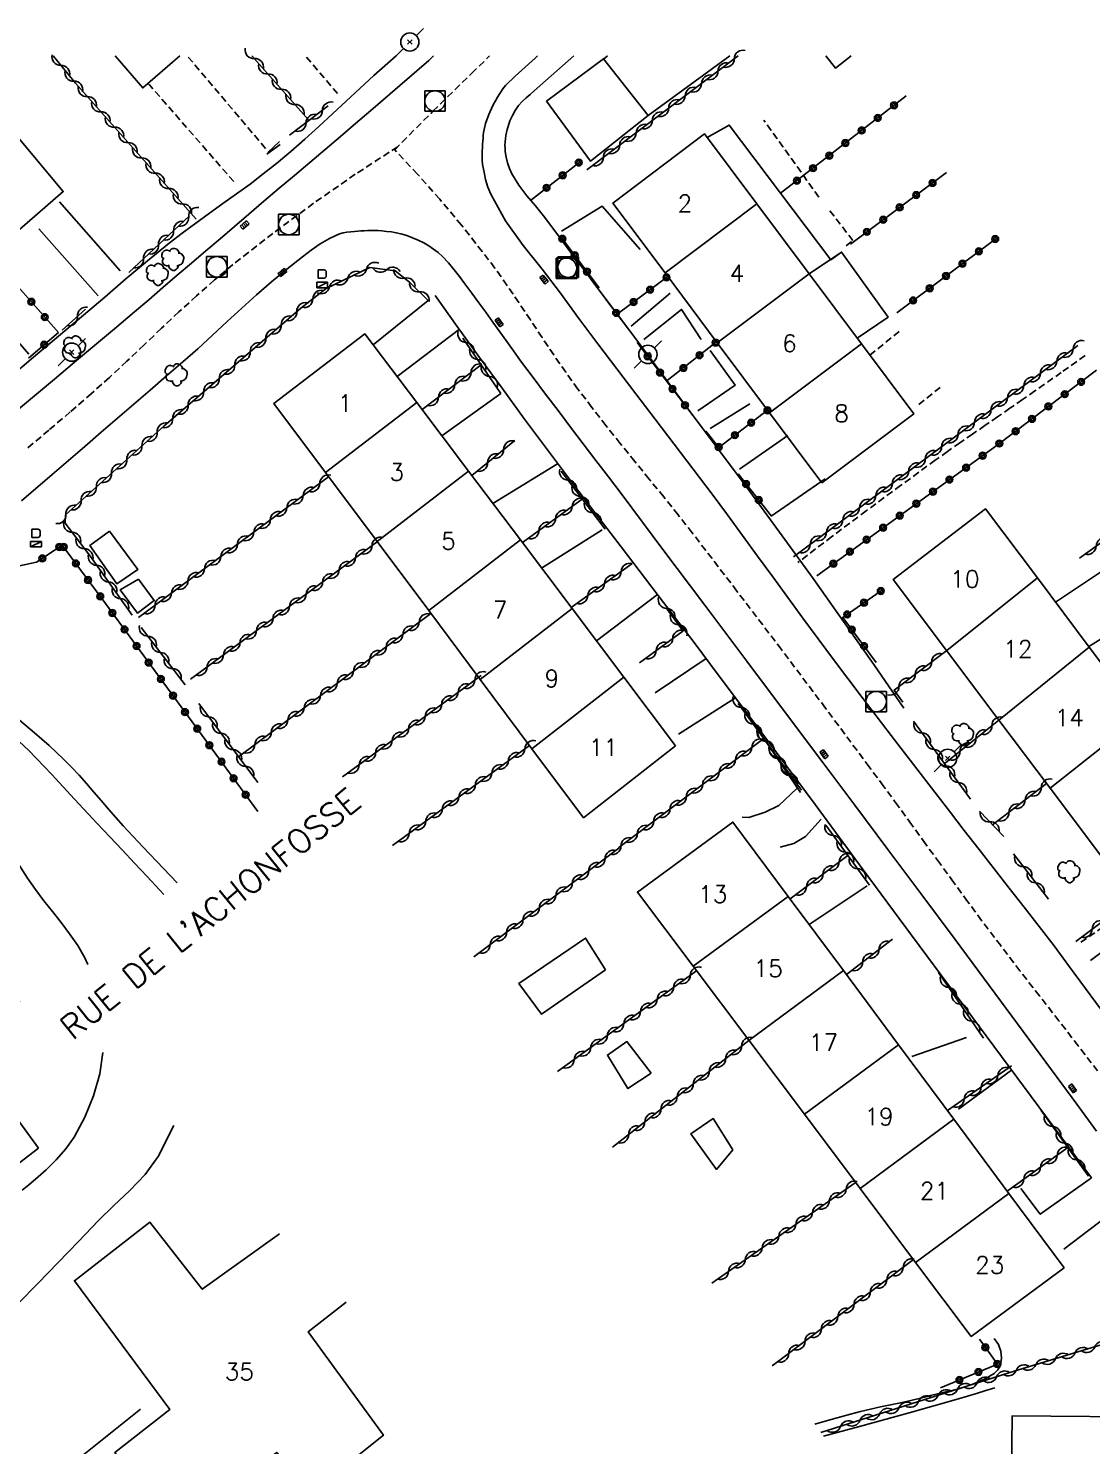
# Model space of a CAD drawing. Header units: millimetres. Extents: x 137000 to 138002, y 152999 to 154002.
# Drawn here: x 137589.9 to 137667.8, y 153898.3 to 154002 of the extents above; entities that cross this region are included whole.
import ezdxf
from ezdxf.enums import TextEntityAlignment as Align

# ---------------------------------------------------------------- set-up
doc = ezdxf.new("R2010")
doc.units = ezdxf.units.MM
doc.linetypes.add('DASHED', pattern=[0.75, 0.5, -0.25])
doc.layers.get('0').update_dxf_attribs({"linetype": 'CONTINUOUS'})
for name, color, linetype in [('W0001', 6, 'DASHED'), ('W0014', 7, 'CONTINUOUS'), ('W0017', 7, 'CONTINUOUS'), ('W0070', 7, 'DASHED'), ('W0101', 7, 'CONTINUOUS'), ('W0104', 1, 'CONTINUOUS'), ('W0112', 1, 'DASHED'), ('W0211', 2, 'CONTINUOUS'), ('W0214', 2, 'CONTINUOUS'), ('W0300', 7, 'CONTINUOUS'), ('W0303', 7, 'CONTINUOUS'), ('W0310', 3, 'CONTINUOUS'), ('W0323', 7, 'CONTINUOUS'), ('W0401', 7, 'CONTINUOUS'), ('W0420', 7, 'CONTINUOUS'), ('W0438', 7, 'CONTINUOUS'), ('W0473', 7, 'CONTINUOUS'), ('W0989', 7, 'CONTINUOUS'), ('W0991', 7, 'CONTINUOUS'), ('W1102', 7, 'CONTINUOUS')]:
    doc.layers.add(name, color=color, linetype=linetype)
doc.styles.get("Standard").update_dxf_attribs({"font": 'romans.shx', "width": 0.85})

# ---------------------------------------------------------------- blocks, each defined once
blk = doc.blocks.new('T401')
for p, q in [((-0.3, 0.3), (0, 0.3)), ((-0.3, -0.25), (-0.3, 0.3)), ((-0.3, 0.15), (0, 0.15)), ((-0.3, 0), (0, 0)), ((0, 0.3), (0, -0.25)), ((-0.3, -0.15), (0, -0.15)), ((-0.3, -0.25), (-0.3, -0.3)), ((-0.3, -0.3), (0, -0.3)), ((0, -0.3), (0, -0.25))]:
    blk.add_line(p, q)
blk = doc.blocks.new('T420')
for p, q in [((0.75, 0.75), (-0.75, 0.75)), ((-0.75, 0.75), (-0.75, -0.75)), ((0.75, 0.75), (0.75, -0.75)), ((0.75, -0.75), (-0.75, -0.75))]:
    blk.add_line(p, q)
blk.add_ellipse((0, 0), major_axis=(-0.53, 0.53), ratio=1, start_param=3.926991, end_param=10.210176)
blk = doc.blocks.new('T473')
for p, q in [((-0.166667, 0.166667), (0.166667, -0.166667)), ((-0.166667, -0.166667), (0.166667, 0.166667)), ((0.500001, 0.500001), (1.000002, 1.000002)), ((-1.000002, -1.000002), (-0.500001, -0.500001))]:
    blk.add_line(p, q)
blk.add_ellipse((0, 0), major_axis=(0.471405, 0.471405), ratio=1, start_param=5.4977871438, end_param=11.780972451)
blk = doc.blocks.new('T300')
for p, q in [((-0.8, 0.51), (-0.86, 0.34)), ((-0.86, 0.34), (-0.86, 0.17)), ((-0.86, 0.17), (-0.74, 0.06)), ((-0.69, 0.63), (-0.8, 0.51)), ((-0.8, -0.06), (-0.74, 0.06)), ((-0.74, 0.06), (-0.69, 0.11)), ((-0.57, 0.69), (-0.69, 0.63)), ((-0.46, 0.69), (-0.57, 0.69)), ((-0.29, 0.63), (-0.46, 0.69)), ((-0.29, 0.63), (-0.17, 0.74)), ((-0.23, 0.57), (-0.29, 0.63)), ((-0.17, 0.74), (-0.06, 0.8)), ((-0.06, 0.8), (0.06, 0.8)), ((0.06, 0.8), (0.23, 0.74)), ((0.23, 0.74), (0.34, 0.63)), ((0.34, 0.63), (0.4, 0.51)), ((0.46, 0.46), (0.34, 0.46)), ((0.4, 0.51), (0.4, 0.46)), ((0.57, 0.4), (0.46, 0.46)), ((0.57, 0.4), (0.69, 0.29)), ((0.69, 0.29), (0.74, 0.17)), ((0.74, 0.06), (0.69, -0.17)), ((0.74, 0.17), (0.74, 0.06)), ((-0.8, -0.17), (-0.8, -0.06)), ((-0.8, -0.23), (-0.8, -0.17)), ((-0.74, -0.34), (-0.8, -0.23)), ((-0.69, -0.4), (-0.74, -0.34)), ((-0.51, -0.46), (-0.69, -0.4)), ((-0.4, -0.46), (-0.51, -0.46)), ((-0.4, -0.46), (-0.34, -0.46)), ((-0.34, -0.46), (-0.34, -0.4)), ((-0.34, -0.51), (-0.34, -0.46)), ((-0.29, -0.63), (-0.34, -0.51)), ((-0.17, -0.74), (-0.29, -0.63)), ((-0.06, -0.8), (-0.17, -0.74)), ((0.06, -0.8), (-0.06, -0.8)), ((0.17, -0.74), (0.06, -0.8)), ((0.23, -0.69), (0.17, -0.74)), ((0.29, -0.46), (0.23, -0.46)), ((0.29, -0.63), (0.23, -0.69)), ((0.46, -0.4), (0.29, -0.46)), ((0.34, -0.51), (0.29, -0.63)), ((0.34, -0.51), (0.34, -0.46)), ((0.57, -0.34), (0.46, -0.4)), ((0.63, -0.29), (0.57, -0.34)), ((0.69, -0.17), (0.63, -0.29))]:
    blk.add_line(p, q)
blk = doc.blocks.new('T438')
for p, q in [((0.15, 1.1), (-0.3, 1.1)), ((-0.3, 1.1), (-0.3, 0.5)), ((-0.4, 0.2), (0.4, 0.2)), ((-0.4, -0.2), (-0.4, 0.2)), ((-0.3, 0.5), (0.15, 0.5)), ((0.3, 0.65), (0.3, 0.95)), ((0.4, 0.2), (0.4, -0.2))]:
    blk.add_line(p, q)
at = {"flags": 128}
for points in [[(-0.4, -0.2), (0.4, 0.2)], [(0.4, -0.2), (-0.4, -0.2)]]:
    blk.add_lwpolyline(points, dxfattribs=at)
for centre, major_axis, start_param, end_param in [((0.15, 0.95), (0.106, -0.106), 0.785398, 2.356194), ((0.15, 0.65), (0.106, 0.106), 3.926991, 5.497787)]:
    blk.add_ellipse(centre, major_axis=major_axis, ratio=1, start_param=start_param, end_param=end_param)
blk = doc.blocks.new('t310o')
at = {"color": 0, "linetype": 'Continuous'}
for centre, start, end in [((-0.5, 0.38), 216.8699, 323.1304), ((0.5, -0.37), 36.8699, 143.1303)]:
    blk.add_arc(centre, 0.625, start, end, dxfattribs=at)
blk = doc.blocks.new('t323o')
at = {"color": 0, "linetype": 'Continuous'}
for radius in [0.25, 0.15]:
    blk.add_circle((0, 0), radius, dxfattribs=at)

msp = doc.modelspace()

# ---------------------------------------------------------------- linework, layer by layer
at = {"layer": 'W0001'}
for points in [[(137616.73, 153993.14), (137619.53, 153995.96), (137622.37, 153998.74), (137623.68, 154000)], [(137616.95, 153993.36), (137613.84, 153991.34), (137610.79, 153989.22), (137607.81, 153987.02), (137604.89, 153984.73), (137603.54, 153983.61), (137602.23, 153982.45), (137600.93, 153981.27), (137599.66, 153980.07), (137598.39, 153978.87), (137597.12, 153977.66), (137595.84, 153976.47), (137594.53, 153975.3), (137592.98, 153973.95), (137591.41, 153972.62), (137589.83, 153971.29)], [(137668.19, 153925.72), (137666.78, 153927.56), (137665.36, 153929.39), (137663.94, 153931.22), (137662.51, 153933.05), (137661.1, 153934.89), (137659.7, 153936.74), (137658.67, 153938.13), (137657.64, 153939.54), (137656.61, 153940.95), (137655.59, 153942.35), (137654.57, 153943.76), (137653.55, 153945.17), (137652.52, 153946.57), (137651.48, 153947.97), (137648.27, 153952.28), (137645.04, 153956.57), (137641.79, 153960.84), (137638.52, 153965.1), (137637.48, 153966.42), (137636.43, 153967.73), (137635.37, 153969.03), (137634.31, 153970.33), (137633.25, 153971.64), (137632.2, 153972.95), (137631.17, 153974.28), (137630.15, 153975.62), (137629.25, 153976.86), (137628.38, 153978.12), (137627.52, 153979.4), (137626.67, 153980.68), (137625.82, 153981.95), (137624.95, 153983.22), (137624.06, 153984.48), (137623.14, 153985.7), (137621.61, 153987.63), (137620.03, 153989.51), (137618.4, 153991.35), (137616.73, 153993.14)]]:
    msp.add_lwpolyline(points, dxfattribs=at)
at = {"layer": 'W0014'}
for points in [[(137616.83, 154000), (137616.22, 153999.47), (137615.2, 153998.56), (137614.18, 153997.63), (137613.18, 153996.7), (137612.18, 153995.77), (137611.17, 153994.84), (137610.15, 153993.92), (137609.12, 153993.01), (137608.07, 153992.13), (137607.11, 153991.37), (137606.14, 153990.63), (137605.15, 153989.91), (137604.15, 153989.2), (137603.16, 153988.49), (137602.17, 153987.77), (137601.18, 153987.04), (137600.22, 153986.3), (137598.62, 153985.01), (137597.05, 153983.69), (137595.5, 153982.36), (137593.94, 153981.03), (137592.11, 153979.49), (137590.28, 153977.95), (137588.45, 153976.4)], [(137619.58, 154000), (137619.22, 153999.68), (137617.81, 153998.45), (137616.4, 153997.23), (137614.98, 153996.01), (137613.87, 153995.05), (137612.75, 153994.1), (137611.63, 153993.16), (137610.51, 153992.21), (137609.39, 153991.26), (137608.27, 153990.32), (137607.15, 153989.37), (137606.04, 153988.42), (137604.99, 153987.53), (137603.94, 153986.63), (137602.9, 153985.74), (137601.85, 153984.84), (137600.81, 153983.95), (137599.76, 153983.05), (137598.72, 153982.16), (137597.67, 153981.27), (137596.21, 153980.04), (137594.75, 153978.81), (137593.29, 153977.59), (137591.82, 153976.36), (137590.36, 153975.14), (137588.9, 153973.9)], [(137668.89, 153929.62), (137666.07, 153933.43), (137665.01, 153934.87), (137663.92, 153936.29), (137662.83, 153937.7), (137661.73, 153939.11), (137660.63, 153940.52), (137659.53, 153941.92), (137658.43, 153943.33), (137657.34, 153944.74), (137655.21, 153947.51), (137653.08, 153950.28), (137650.96, 153953.06), (137648.86, 153955.84), (137647.74, 153957.34), (137646.62, 153958.85), (137645.52, 153960.36), (137644.41, 153961.88), (137643.3, 153963.39), (137642.2, 153964.9), (137641.09, 153966.41), (137639.97, 153967.92), (137638.59, 153969.76), (137637.19, 153971.6), (137635.79, 153973.43), (137634.39, 153975.27), (137633, 153977.1), (137631.6, 153978.94), (137630.22, 153980.79), (137628.86, 153982.64), (137627.52, 153984.39), (137626.14, 153986.13), (137624.84, 153987.94), (137623.76, 153989.89), (137623.55, 153990.41), (137623.38, 153990.95), (137623.27, 153991.5), (137623.17, 153992.05), (137623.14, 153992.37), (137623.13, 153992.69), (137623.14, 153993.01), (137623.15, 153993.33), (137623.17, 153993.54), (137623.18, 153993.76), (137623.2, 153993.98), (137623.22, 153994.19), (137623.24, 153994.41), (137623.28, 153994.62), (137623.33, 153994.84), (137623.38, 153995.05), (137623.62, 153995.72), (137623.91, 153996.37), (137624.25, 153996.99), (137624.64, 153997.59), (137624.85, 153997.84), (137625.08, 153998.08), (137625.32, 153998.3), (137625.55, 153998.52), (137627.01, 153999.85), (137627.18, 154000)], [(137654.02, 153952.28), (137651.82, 153955.46), (137649.6, 153958.62), (137647.36, 153961.76), (137645.1, 153964.89), (137642.26, 153968.76), (137639.4, 153972.6), (137636.52, 153976.44), (137633.65, 153980.27), (137632.9, 153981.28), (137632.14, 153982.28), (137631.39, 153983.28), (137630.64, 153984.28), (137629.88, 153985.28), (137629.13, 153986.28), (137628.38, 153987.29), (137627.62, 153988.29), (137627.03, 153989.03), (137626.4, 153989.77), (137625.81, 153990.54), (137625.31, 153991.37), (137625.14, 153991.76), (137624.99, 153992.17), (137624.88, 153992.59), (137624.82, 153993.01), (137624.81, 153993.25), (137624.8, 153993.48), (137624.81, 153993.71), (137624.84, 153993.94), (137624.87, 153994.17), (137624.91, 153994.4), (137624.97, 153994.63), (137625.03, 153994.85), (137625.17, 153995.26), (137625.35, 153995.65), (137625.56, 153996.02), (137625.8, 153996.37), (137626.06, 153996.67), (137626.35, 153996.94), (137626.66, 153997.19), (137626.95, 153997.44), (137629.85, 154000)], [(137589.4, 153967.44), (137591.65, 153969.37), (137592.84, 153970.4), (137594.04, 153971.43), (137595.24, 153972.46), (137596.44, 153973.49), (137597.63, 153974.52), (137598.83, 153975.55), (137600.03, 153976.58), (137601.22, 153977.62), (137602.31, 153978.58), (137603.39, 153979.57), (137604.46, 153980.56), (137605.53, 153981.54), (137606.61, 153982.52), (137607.71, 153983.48), (137608.84, 153984.41), (137609.99, 153985.31), (137610.62, 153985.78), (137611.27, 153986.24), (137611.95, 153986.65), (137612.68, 153986.98), (137612.95, 153987.06), (137613.23, 153987.1), (137613.51, 153987.13), (137613.79, 153987.16), (137614.02, 153987.18), (137614.26, 153987.2), (137614.5, 153987.21), (137614.74, 153987.22), (137615, 153987.23), (137615.26, 153987.23), (137615.52, 153987.22), (137615.78, 153987.2), (137616.14, 153987.16), (137616.49, 153987.12), (137616.84, 153987.06), (137617.19, 153986.98), (137617.62, 153986.85), (137618.04, 153986.7), (137618.46, 153986.52), (137618.86, 153986.32), (137619.22, 153986.1), (137619.57, 153985.87), (137619.91, 153985.61), (137620.22, 153985.33), (137620.67, 153984.86), (137621.08, 153984.36), (137621.47, 153983.85), (137621.86, 153983.33), (137622.38, 153982.64), (137622.9, 153981.94), (137623.41, 153981.24), (137623.92, 153980.53), (137624.42, 153979.82), (137624.93, 153979.11), (137625.44, 153978.41), (137625.95, 153977.7), (137626.86, 153976.48), (137627.78, 153975.26), (137628.69, 153974.05), (137629.61, 153972.83), (137630.54, 153971.62), (137631.46, 153970.4), (137632.38, 153969.19), (137633.3, 153967.97), (137636.37, 153963.89), (137639.44, 153959.8), (137642.51, 153955.72), (137645.57, 153951.63), (137648, 153948.4), (137650.42, 153945.17), (137652.84, 153941.93), (137655.26, 153938.7), (137657.76, 153935.34), (137660.26, 153931.98), (137662.75, 153928.62), (137665.23, 153925.25), (137666.67, 153923.29), (137668.12, 153921.32)], [(137667.76, 153917.91), (137664.46, 153922.35), (137661.17, 153926.79), (137657.87, 153931.23), (137654.57, 153935.67), (137651.04, 153940.44), (137647.51, 153945.21), (137643.97, 153949.97), (137640.42, 153954.72), (137638.66, 153957.07), (137636.88, 153959.4), (137635.1, 153961.73), (137633.32, 153964.07), (137631.54, 153966.4), (137629.76, 153968.73), (137628, 153971.08), (137626.24, 153973.43), (137624.59, 153975.68), (137622.94, 153977.94), (137621.31, 153980.21), (137619.69, 153982.48)], [(137581.81, 153956.85), (137583.43, 153955.76), (137585.03, 153954.64), (137586.6, 153953.48), (137588.14, 153952.29), (137589.26, 153951.39), (137590.36, 153950.47), (137591.44, 153949.53), (137592.49, 153948.54), (137593.06, 153947.96), (137593.62, 153947.36), (137594.17, 153946.75), (137594.7, 153946.13), (137595.23, 153945.51), (137595.77, 153944.88), (137596.31, 153944.27), (137596.86, 153943.66), (137598.32, 153942.09), (137599.81, 153940.53), (137600.81, 153939.49)], [(137599.83, 153938.63), (137599.51, 153938.98), (137598.6, 153939.95), (137597.69, 153940.92), (137596.78, 153941.9), (137595.87, 153942.86), (137594.95, 153943.83), (137593.29, 153945.61), (137591.63, 153947.41), (137589.94, 153949.17), (137588.15, 153950.84), (137586.77, 153952.02), (137585.34, 153953.14), (137583.86, 153954.2), (137582.34, 153955.21), (137581.98, 153955.43), (137581.6, 153955.64), (137581.22, 153955.83), (137580.82, 153956.01)]]:
    msp.add_lwpolyline(points, dxfattribs=at)
at = {"layer": 'W0017'}
for points in [[(137596.63, 153984.27), (137592.2, 153989.32)], [(137634.71, 153985.83), (137631.92, 153989.01), (137628.94, 153987.18)], [(137590.68, 153987.34), (137595.03, 153982.45)], [(137589.95, 153978.17), (137585.73, 153983.04)], [(137634.05, 153980.23), (137636.91, 153982.63)], [(137615.15, 153978.87), (137619.19, 153982.1)], [(137634.96, 153979.26), (137637.74, 153981.45), (137639.16, 153979.24)], [(137621.48, 153980.01), (137616.91, 153976.55)], [(137638.92, 153974.02), (137641.65, 153975.9), (137639.83, 153978.45)], [(137624.51, 153975.31), (137620.18, 153972.21)], [(137639.84, 153972.73), (137642.73, 153974.55)], [(137641.98, 153969.77), (137645.52, 153972.23)], [(137628.66, 153970.16), (137623.92, 153967.26)], [(137644.3, 153966.33), (137648.24, 153969.05)], [(137631.91, 153965.33), (137627.49, 153962.51)], [(137635.97, 153960.6), (137631.5, 153957.21)], [(137635.79, 153953.39), (137639.54, 153955.9)], [(137641.68, 153953.03), (137637.52, 153950.36)], [(137646.18, 153946.38), (137644.85, 153945.14), (137643.85, 153944.67), (137642.67, 153944.27), (137642.18, 153944.3)], [(137644.96, 153942.1), (137645.95, 153942.37), (137646.82, 153942.88), (137647.95, 153944.15)], [(137651.32, 153939.27), (137647.07, 153936.44)], [(137661.9, 153925.79), (137658, 153922.93)], [(137667.76, 153917.91), (137664, 153915.23), (137662.58, 153917.12)], [(137669.48, 153915.54), (137665.73, 153912.68)], [(137598.11, 153900.96), (137591.77, 153895.89), (137589.87, 153894.82), (137583.59, 153890.04)]]:
    msp.add_lwpolyline(points, dxfattribs=at)
at = {"layer": 'W0070'}
for points in [[(137667.29, 153978.08), (137665.54, 153976.84), (137663.61, 153975.49), (137662.7, 153974.86), (137661.78, 153974.22), (137660.87, 153973.59), (137659.95, 153972.96), (137659.04, 153972.33), (137658.12, 153971.7), (137657.21, 153971.06), (137656.31, 153970.41), (137653.77, 153968.57), (137651.25, 153966.71), (137648.74, 153964.83), (137646.25, 153962.93)], [(137688.2, 153950.57), (137685.13, 153948.21), (137681.82, 153945.71), (137678.49, 153943.25), (137675.63, 153941.18), (137672.75, 153939.13), (137669.85, 153937.11), (137666.94, 153935.12)]]:
    msp.add_lwpolyline(points, dxfattribs=at)
at = {"layer": 'W0101'}
for points in [[(137601, 154000), (137598.28, 153997.66), (137596.26, 154000)], [(137582.19, 153992.34), (137583.81, 153993.74), (137587.05, 153996.54), (137592.46, 153990.08), (137589.25, 153987.3)], [(137636.53, 153984.12), (137632.71, 153989.24), (137639.42, 153994.3), (137643.25, 153989.18)], [(137643.25, 153989.18), (137647.08, 153984.05)], [(137640.35, 153979), (137636.53, 153984.12)], [(137647.08, 153984.05), (137650.9, 153978.93)], [(137618.35, 153974.64), (137614.55, 153979.66), (137607.88, 153974.56), (137611.66, 153969.51)], [(137644.18, 153973.89), (137640.35, 153979)], [(137650.9, 153978.93), (137654.73, 153973.81), (137648, 153968.77)], [(137622.14, 153969.62), (137618.35, 153974.64)], [(137648, 153968.77), (137644.18, 153973.89)], [(137611.66, 153969.51), (137615.44, 153964.46)], [(137625.93, 153964.59), (137622.14, 153969.62)], [(137657.06, 153956.6), (137653.23, 153961.69), (137659.99, 153966.85), (137663.79, 153961.8)], [(137615.44, 153964.46), (137619.22, 153959.41)], [(137629.72, 153959.57), (137625.93, 153964.59)], [(137663.79, 153961.8), (137667.59, 153956.74)], [(137633.51, 153954.54), (137629.72, 153959.57)], [(137619.22, 153959.41), (137623, 153954.36)], [(137660.89, 153951.5), (137657.06, 153956.6)], [(137667.59, 153956.74), (137671.39, 153951.69)], [(137623, 153954.36), (137626.78, 153949.3)], [(137637.3, 153949.52), (137633.51, 153954.54)], [(137664.72, 153946.41), (137660.89, 153951.5)], [(137626.78, 153949.3), (137630.56, 153944.25), (137637.3, 153949.52)], [(137668.55, 153941.31), (137664.72, 153946.41)], [(137645.54, 153938.5), (137641.5, 153943.94), (137634.5, 153938.81), (137638.58, 153933.39)], [(137649.58, 153933.07), (137645.54, 153938.5)], [(137638.58, 153933.39), (137642.65, 153927.97)], [(137653.62, 153927.63), (137649.58, 153933.07)], [(137642.65, 153927.97), (137646.73, 153922.55)], [(137657.66, 153922.19), (137653.62, 153927.63)], [(137646.73, 153922.55), (137650.8, 153917.13)], [(137661.7, 153916.76), (137657.66, 153922.19)], [(137650.8, 153917.13), (137654.87, 153911.71)], [(137665.74, 153911.32), (137661.7, 153916.76)], [(137608.3, 153913.8), (137602.64, 153909.75), (137598.79, 153914.65), (137593.28, 153910.37), (137600.26, 153900.94), (137596.24, 153897.81), (137600.27, 153892.24), (137608.09, 153897.81), (137610.48, 153894.72), (137615.91, 153899.06), (137610.39, 153906.62), (137613.17, 153908.8)], [(137654.87, 153911.71), (137658.95, 153906.29), (137665.74, 153911.32)], [(137670.39, 153894.09), (137670.46, 153900.4), (137661.93, 153900.48), (137661.87, 153894.17)]]:
    msp.add_lwpolyline(points, dxfattribs=at)
msp.add_lwpolyline([(137590.65, 153920.06), (137585.08, 153927.69), (137589.26, 153930.8), (137585.08, 153936.28), (137577.52, 153930.76), (137573.66, 153935.67), (137568.14, 153931.61), (137575.14, 153921.95), (137571.1, 153918.88), (137575.33, 153913.39), (137582.84, 153918.99), (137585.15, 153915.88)], close=True, dxfattribs=at)
at = {"layer": 'W0104'}
for points in [[(137627.84, 153996.69), (137631.07, 153992.3), (137635.3, 153995.64), (137641.28, 154000)], [(137632.32, 154000), (137632.12, 153999.85), (137632.03, 153999.79), (137627.84, 153996.69)], [(137650.14, 154000), (137649.01, 153999.1), (137648.29, 154000)], [(137632.03, 153999.79), (137635.3, 153995.64)], [(137639.61, 153994.04), (137641.22, 153994.94), (137648.67, 153985.08), (137649.45, 153985.65), (137652.85, 153980.89), (137650.59, 153979.35)], [(137649.45, 153985.65), (137647.07, 153984.06)], [(137665.12, 153960.02), (137668.55, 153962.31), (137671.03, 153958.92), (137667.56, 153956.78)]]:
    msp.add_lwpolyline(points, dxfattribs=at)
for points in [[(137595.86, 153965.22), (137597.93, 153962.43), (137596.38, 153961.38), (137594.42, 153964.17)], [(137597.98, 153961.71), (137599.12, 153960.15), (137597.89, 153959.23), (137596.64, 153960.92)], [(137632.17, 153933.11), (137627.47, 153929.88), (137625.83, 153932.13), (137630.71, 153935.44)], [(137635.52, 153925.56), (137633.73, 153927.87), (137632.3, 153926.88), (137633.81, 153924.43)], [(137641.5, 153919.96), (137640.3, 153918.52), (137638.41, 153921.11), (137640.06, 153922.24)]]:
    msp.add_lwpolyline(points, close=True, dxfattribs=at)
at = {"layer": 'W0112'}
for points in [[(137607.27, 153993.24), (137601.55, 154000)], [(137612.54, 153997.25), (137610.21, 154000)], [(137598.69, 153997.97), (137598.67, 153998)], [(137598.71, 153997.95), (137598.69, 153997.97)], [(137598.73, 153997.93), (137598.71, 153997.95)], [(137598.75, 153997.91), (137598.73, 153997.93)], [(137598.77, 153997.89), (137598.75, 153997.91)], [(137604.95, 153990.81), (137598.77, 153997.89)], [(137647.79, 153989.67), (137643.76, 153995.31)], [(137649.79, 153986.1), (137650.28, 153986.5), (137648.45, 153988.85)], [(137651.53, 153978.1), (137653.78, 153979.94)], [(137656.66, 153975.75), (137654.95, 153974.38)]]:
    msp.add_lwpolyline(points, dxfattribs=at)
at = {"layer": 'W0211'}
for points in [[(137581.24, 153956.85), (137582.01, 153954.66), (137582.86, 153952.49), (137583.79, 153950.36), (137584.79, 153948.26), (137585.95, 153946.1), (137587.21, 153943.98), (137588.52, 153941.9), (137589.84, 153939.84), (137590.42, 153938.99), (137591.04, 153938.18), (137591.67, 153937.38), (137592.31, 153936.58), (137592.93, 153935.76), (137593.52, 153934.9), (137594.04, 153934), (137594.27, 153933.5)], [(137595.37, 153927.07), (137595.13, 153925.51), (137594.67, 153923.9), (137594.04, 153922.35), (137593.25, 153920.88), (137592.65, 153920.01), (137591.95, 153919.22), (137591.2, 153918.49), (137590.43, 153917.79), (137589.95, 153917.38), (137589.46, 153917)], [(137660.62, 153906.13), (137660.93, 153905.71), (137661.12, 153905.21), (137661.17, 153904.69), (137661.08, 153904.17), (137660.9, 153903.85), (137660.63, 153903.59), (137660.34, 153903.41), (137660.05, 153903.24), (137659.07, 153902.79), (137658.03, 153902.46), (137656.99, 153902.21), (137655.96, 153901.96), (137655.24, 153901.77), (137654.51, 153901.6), (137653.77, 153901.44), (137653.04, 153901.28), (137652.31, 153901.13), (137651.57, 153900.97), (137650.84, 153900.8), (137650.11, 153900.61), (137648.42, 153900.15), (137647.48, 153899.88)]]:
    msp.add_lwpolyline(points, dxfattribs=at)
at = {"layer": 'W0214'}
for points in [[(137589.13, 153908.67), (137590.62, 153910.19), (137592.1, 153911.71), (137593.57, 153913.24), (137595.04, 153914.78), (137596.16, 153915.88), (137597.34, 153916.98), (137598.46, 153918.14), (137599.4, 153919.45), (137600.57, 153921.74)], [(137648.13, 153898.99), (137650.77, 153899.69), (137654.4, 153900.69), (137658.02, 153901.72), (137658.68, 153901.92), (137659.34, 153902.12), (137660, 153902.33), (137660.66, 153902.54)]]:
    msp.add_lwpolyline(points, dxfattribs=at)
at = {"layer": 'W0303'}
msp.add_lwpolyline([(137658.59, 153928.17), (137654.59, 153926.79)], dxfattribs=at)
at = {"layer": 'W0310'}
for points in [[(137602.19, 153988.05), (137593.37, 153998), (137591.73, 154000)], [(137606.27, 154000), (137610.43, 153995.32)], [(137630.81, 153991.67), (137641.88, 154000)], [(137611.87, 153996.34), (137609.04, 153994.2)], [(137608.3, 153993.74), (137607.45, 153992.94)], [(137608.34, 153993.52), (137607.38, 153992.82)], [(137597.26, 153984.15), (137601.71, 153988.29)], [(137597.52, 153959.07), (137594.45, 153963.37), (137592.6, 153965.82), (137592.63, 153966.42), (137599.83, 153972.91), (137609.86, 153981.54), (137611.72, 153982.98), (137614.92, 153984.51), (137616.76, 153984.27), (137617.81, 153983.44), (137619.19, 153982.1)], [(137594.08, 153981.47), (137592.39, 153979.94)], [(137621.72, 153979.35), (137624.51, 153975.31)], [(137645.94, 153963.35), (137666.74, 153978.8)], [(137623.07, 153977.4), (137618.73, 153974.13)], [(137622.38, 153969.3), (137625.52, 153971.85)], [(137611.89, 153969.21), (137597.97, 153958.91)], [(137628.92, 153969.62), (137632.14, 153965.37)], [(137674.43, 153968.7), (137666.86, 153963.25)], [(137630.46, 153967.59), (137630.46, 153967.56), (137626.08, 153964.39)], [(137615.45, 153964.45), (137601.78, 153954.39)], [(137634.09, 153962.83), (137629.66, 153959.65)], [(137636.6, 153959.62), (137637.85, 153957.91), (137637.82, 153957.91), (137634.65, 153955.6)], [(137619.38, 153959.2), (137605.29, 153948.72)], [(137601.39, 153953.97), (137598.16, 153958.18)], [(137653.93, 153952.72), (137653.3, 153953.59), (137657.15, 153956.48)], [(137623.05, 153954.67), (137612.91, 153947.24)], [(137606.7, 153946.82), (137602.39, 153952.61)], [(137646.52, 153946.26), (137641.88, 153952.62)], [(137658.89, 153945.62), (137654.72, 153951.32)], [(137660.96, 153951.4), (137656.94, 153948.18)], [(137666.6, 153935.2), (137678.94, 153944.44), (137687.82, 153951.08)], [(137626.6, 153949.55), (137616.58, 153942.22)], [(137643.75, 153950.06), (137633.15, 153942.08), (137633.15, 153942.02), (137622.52, 153934.08)], [(137643.75, 153950.06), (137646.45, 153946.11)], [(137685.6, 153947.17), (137667.68, 153933.81)], [(137664.45, 153946.76), (137660.51, 153943.73)], [(137661.34, 153942.88), (137659.56, 153944.74)], [(137651.5, 153939.32), (137648.3, 153943.7)], [(137649.91, 153941.5), (137645.68, 153938.31)], [(137664.59, 153938.3), (137662.03, 153941.61)], [(137653.19, 153935.37), (137649.8, 153932.77)], [(137638.83, 153933.05), (137628.65, 153925.67)], [(137659.83, 153928.13), (137656.54, 153932.92)], [(137642.66, 153927.96), (137632.68, 153920.15)], [(137661.89, 153926.09), (137657.2, 153922.82)], [(137667.53, 153918.01), (137664.06, 153922.82)], [(137666.02, 153920.11), (137661.57, 153916.93)], [(137650.45, 153917.54), (137639.94, 153910.2)], [(137654.71, 153911.92), (137644.38, 153904.13)], [(137673.83, 153907.28), (137667.23, 153905.3), (137662.15, 153903.78), (137647.94, 153899.25)]]:
    msp.add_lwpolyline(points, dxfattribs=at)
at = {"layer": 'W0323'}
for points in [[(137654.19, 153997.09), (137644.99, 153989.95)], [(137626.67, 153989.42), (137630.43, 153992.36)], [(137650.1, 153986.23), (137657.12, 153991.47)], [(137631.71, 153983.02), (137628.81, 153986.87)], [(137660.77, 153986.65), (137653.49, 153981.21)], [(137592.11, 153979.77), (137587.08, 153985.43)], [(137633.02, 153981.11), (137636.72, 153983.87)], [(137633.85, 153980.01), (137632.16, 153982.22)], [(137592.11, 153979.77), (137589.93, 153977.89)], [(137638.89, 153973.25), (137634.48, 153979.02)], [(137636.69, 153976.25), (137640.3, 153979.08)], [(137647.63, 153961.96), (137660.83, 153971.51), (137668.11, 153977)], [(137644.03, 153974.08), (137640.47, 153971.35), (137639.52, 153972.55)], [(137644.32, 153966.33), (137641.87, 153969.43)], [(137582.51, 153957.61), (137587.09, 153962.22), (137590.51, 153962.95), (137592.39, 153964.21)], [(137592.39, 153964.21), (137595.56, 153959.92), (137606.18, 153945.44), (137606.7, 153944.72)], [(137651.99, 153955.61), (137649.54, 153958.91), (137652.52, 153960.99)], [(137659.55, 153906.1), (137660.86, 153904.27), (137656.7, 153902.54)]]:
    msp.add_lwpolyline(points, dxfattribs=at)
at = {"layer": 'W1102'}
for points in [[(137636.53, 153984.12), (137643.25, 153989.18)], [(137647.08, 153984.05), (137640.35, 153979)], [(137644.18, 153973.89), (137650.9, 153978.93)], [(137618.35, 153974.64), (137611.66, 153969.51)], [(137622.14, 153969.62), (137615.44, 153964.46)], [(137619.22, 153959.41), (137625.93, 153964.59)], [(137657.15, 153956.48), (137663.79, 153961.8)], [(137629.72, 153959.57), (137623, 153954.36)], [(137667.59, 153956.74), (137660.96, 153951.4)], [(137626.78, 153949.3), (137633.51, 153954.54)], [(137664.72, 153946.41), (137671.39, 153951.69)], [(137638.58, 153933.39), (137645.54, 153938.5)], [(137649.58, 153933.07), (137642.66, 153927.96)], [(137646.73, 153922.55), (137653.62, 153927.63)], [(137657.66, 153922.19), (137650.8, 153917.13)], [(137654.87, 153911.71), (137661.7, 153916.76)]]:
    msp.add_lwpolyline(points, dxfattribs=at)

# ---------------------------------------------------------------- block references
at = {"layer": 'W0300'}
for p in [(137600.54, 153985.11), (137599.41, 153984.01), (137593.36, 153978.71), (137600.79, 153976.66), (137658.38, 153950.34), (137666.15, 153940.3)]:
    msp.add_blockref('T300', p, dxfattribs=at)
at = {"layer": 'W0310'}
for p, rotation in [((137592.29, 153999.32), 129.2761018203408), ((137606.45, 153999.81), 311.5879513488272), ((137641.6, 153999.79), 36.95834848801399), ((137593.24, 153998.16), 129.2761018203408), ((137607.44, 153998.68), 311.5879513488272), ((137640.4, 153998.88), 36.95834848801399), ((137594.23, 153997.03), 131.5601635540208), ((137608.44, 153997.56), 311.5879513488272), ((137638, 153997.08), 36.95834848801399), ((137639.2, 153997.98), 36.95834848801399), ((137595.22, 153995.91), 131.5601635540208), ((137609.43, 153996.44), 311.5879513488272), ((137611.43, 153996.01), 217.1189519100043), ((137636.8, 153996.18), 36.95834848801399), ((137610.24, 153995.11), 217.1189519100043), ((137635.6, 153995.28), 36.95834848801399), ((137596.22, 153994.79), 131.5601635540208), ((137634.41, 153994.37), 36.95834848801399), ((137597.21, 153993.66), 131.5601635540208), ((137633.21, 153993.47), 36.95834848801399), ((137598.21, 153992.54), 131.5601635540208), ((137632.01, 153992.57), 36.95834848801399), ((137599.2, 153991.42), 131.5601635540208), ((137600.2, 153990.3), 131.5601635540208), ((137601.19, 153989.17), 131.5601635540208), ((137601.65, 153988.23), 42.84733758612253), ((137600.55, 153987.21), 42.84733758612253), ((137599.45, 153986.19), 42.84733758612253), ((137598.35, 153985.17), 42.84733758612253), ((137613.31, 153983.74), 25.56757215255146), ((137614.66, 153984.39), 25.56757215255146), ((137616.13, 153984.35), 352.6219052915888), ((137617.44, 153983.74), 321.6728774708906), ((137611.96, 153983.09), 25.56757215255146), ((137618.54, 153982.73), 315.7374922887464), ((137610.74, 153982.22), 37.71880645287012), ((137593.5, 153980.94), 222.0915627005184), ((137609.57, 153981.29), 40.72572799766932), ((137608.43, 153980.31), 40.72572799766932), ((137606.16, 153978.35), 40.72572799766932), ((137607.3, 153979.33), 40.72572799766932), ((137621.95, 153979.02), 304.5896392788682), ((137666.41, 153978.56), 36.596427342948), ((137605.02, 153977.37), 40.72572799766932), ((137622.81, 153977.78), 304.5896392788682), ((137665.21, 153977.66), 36.596427342948), ((137603.89, 153976.39), 40.72572799766932), ((137622.32, 153976.84), 216.9500433498424), ((137623.66, 153976.55), 304.5896392788682), ((137664.01, 153976.77), 36.596427342948), ((137602.75, 153975.42), 40.72572799766932), ((137621.13, 153975.94), 216.9500433498424), ((137662.8, 153975.87), 36.596427342948), ((137601.61, 153974.44), 40.72572799766932), ((137619.93, 153975.03), 216.9500433498424), ((137661.6, 153974.98), 36.596427342948), ((137600.48, 153973.46), 40.72572799766932), ((137659.19, 153973.19), 36.596427342948), ((137660.39, 153974.08), 36.596427342948), ((137599.35, 153972.47), 41.98897008897285), ((137657.98, 153972.3), 36.596427342948), ((137598.23, 153971.47), 41.98897008897285), ((137624.71, 153971.19), 39.11032082481692), ((137656.78, 153971.4), 36.596427342948), ((137597.12, 153970.46), 41.98897008897285), ((137623.54, 153970.24), 39.11032082481692), ((137655.58, 153970.51), 36.596427342948), ((137596, 153969.46), 41.98897008897285), ((137629.42, 153968.96), 307.1233411114691), ((137654.37, 153969.61), 36.596427342948), ((137594.89, 153968.46), 41.98897008897285), ((137611.24, 153968.72), 216.4998981594835), ((137653.17, 153968.72), 36.596427342948), ((137593.77, 153967.45), 41.98897008897285), ((137610.03, 153967.83), 216.4998981594835), ((137629.72, 153967.03), 215.8061612730941), ((137630.33, 153967.76), 307.1233411114691), ((137651.96, 153967.82), 36.596427342948), ((137592.66, 153966.45), 41.98897008897285), ((137607.62, 153966.05), 216.4998981594835), ((137608.83, 153966.94), 216.4998981594835), ((137628.51, 153966.15), 215.8061612730941), ((137631.23, 153966.57), 307.1233411114691), ((137649.55, 153966.04), 36.596427342948), ((137650.76, 153966.93), 36.596427342948), ((137593.12, 153965.14), 127.1795813780885), ((137606.41, 153965.15), 216.4998981594835), ((137627.29, 153965.27), 215.8061612730941), ((137648.35, 153965.14), 36.596427342948), ((137594.02, 153963.94), 127.1795813780885), ((137605.21, 153964.26), 216.4998981594835), ((137615.07, 153964.17), 216.3108267736668), ((137647.15, 153964.25), 36.596427342948), ((137668.08, 153964.13), 215.7332343250353), ((137594.91, 153962.73), 125.4885250048107), ((137604, 153963.37), 216.4998981594835), ((137613.86, 153963.28), 216.3108267736668), ((137602.8, 153962.48), 216.4998981594835), ((137612.66, 153962.39), 216.3108267736668), ((137633.31, 153962.27), 215.6646001597077), ((137595.78, 153961.51), 125.4885250048107), ((137601.59, 153961.59), 216.4998981594835), ((137611.45, 153961.5), 216.3108267736668), ((137632.09, 153961.4), 215.6646001597077), ((137596.65, 153960.29), 125.4885250048107), ((137599.18, 153959.8), 216.4998981594835), ((137600.38, 153960.69), 216.4998981594835), ((137609.03, 153959.72), 216.3108267736668), ((137610.24, 153960.61), 216.3108267736668), ((137630.87, 153960.52), 215.6646001597077), ((137636.64, 153959.57), 305.9914962576053), ((137607.82, 153958.84), 216.3108267736668), ((137598.66, 153957.54), 127.4915975397684), ((137606.61, 153957.95), 216.3108267736668), ((137617.32, 153957.67), 216.6519695941778), ((137618.52, 153958.57), 216.6519695941778), ((137637.52, 153958.36), 305.9914962576053), ((137605.4, 153957.06), 216.3108267736668), ((137616.12, 153956.78), 216.6519695941778), ((137637.08, 153957.37), 216.0499782417166), ((137599.57, 153956.35), 127.4915975397684), ((137604.19, 153956.17), 216.3108267736668), ((137614.91, 153955.88), 216.6519695941778), ((137635.87, 153956.49), 216.0499782417166), ((137656.05, 153955.65), 36.89612869981937), ((137600.48, 153955.16), 127.4915975397684), ((137602.99, 153955.28), 216.3108267736668), ((137613.71, 153954.99), 216.6519695941778), ((137654.85, 153954.75), 36.89612869981937), ((137612.51, 153954.09), 216.6519695941778), ((137622.59, 153954.33), 216.2568117514199), ((137653.65, 153953.85), 36.89612869981937), ((137611.3, 153953.2), 216.6519695941778), ((137620.17, 153952.56), 216.2568117514199), ((137621.38, 153953.45), 216.2568117514199), ((137642.1, 153952.33), 126.0718077992562), ((137603.12, 153951.64), 126.5905089202687), ((137608.9, 153951.41), 216.6519695941778), ((137610.1, 153952.3), 216.6519695941778), ((137618.96, 153951.67), 216.2568117514199), ((137604.01, 153950.43), 126.5905089202687), ((137607.69, 153950.51), 216.6519695941778), ((137617.75, 153950.78), 216.2568117514199), ((137642.98, 153951.11), 126.0718077992562), ((137655.35, 153950.46), 126.1657427875234), ((137660.45, 153950.99), 218.7466094534895), ((137604.91, 153949.23), 126.5905089202687), ((137606.49, 153949.61), 216.6519695941778), ((137616.54, 153949.9), 216.2568117514199), ((137642.88, 153949.4), 216.9700498965276), ((137643.87, 153949.9), 126.0718077992562), ((137643.91, 153949.83), 304.3714948292541), ((137656.23, 153949.25), 126.1657427875234), ((137659.28, 153950.05), 218.7466094534895), ((137615.33, 153949.01), 216.2568117514199), ((137625.05, 153948.42), 216.1824571575341), ((137626.26, 153949.3), 216.1824571575341), ((137641.68, 153948.5), 216.9700498965276), ((137644.75, 153948.69), 126.0718077992562), ((137644.76, 153948.59), 304.3714948292541), ((137658.11, 153949.11), 218.7466094534895), ((137605.8, 153948.02), 126.5905089202687), ((137614.12, 153948.12), 216.2568117514199), ((137623.84, 153947.53), 216.1824571575341), ((137640.48, 153947.59), 216.9700498965276), ((137645.61, 153947.35), 304.3714948292541), ((137645.63, 153947.48), 126.0718077992562), ((137657.12, 153948.04), 126.1657427875234), ((137622.63, 153946.65), 216.1824571575341), ((137639.28, 153946.69), 216.9700498965276), ((137658, 153946.83), 126.1657427875234), ((137664.08, 153946.47), 217.5545374059957), ((137621.42, 153945.76), 216.1824571575341), ((137638.08, 153945.79), 216.9700498965276), ((137662.89, 153945.56), 217.5545374059957), ((137620.21, 153944.88), 216.1824571575341), ((137636.88, 153944.89), 216.9700498965276), ((137661.7, 153944.64), 217.5545374059957), ((137619, 153943.99), 216.1824571575341), ((137635.69, 153943.99), 216.9700498965276), ((137648.84, 153942.95), 126.2073286706494), ((137660.3, 153943.96), 133.6772978389688), ((137617.79, 153943.11), 216.1824571575341), ((137633.29, 153942.18), 216.9700498965276), ((137634.49, 153943.08), 216.9700498965276), ((137632.13, 153941.26), 216.7738597175224), ((137649.73, 153941.74), 126.2073286706494), ((137630.93, 153940.36), 216.7738597175224), ((137648.08, 153940.12), 217.107997361271), ((137649.27, 153941.02), 217.107997361271), ((137650.62, 153940.53), 126.2073286706494), ((137662.75, 153940.68), 127.683890261452), ((137629.73, 153939.46), 216.7738597175224), ((137646.88, 153939.21), 217.107997361271), ((137663.67, 153939.49), 127.683890261452), ((137628.53, 153938.57), 216.7738597175224), ((137627.32, 153937.67), 216.7738597175224), ((137624.92, 153935.87), 216.7738597175224), ((137626.12, 153936.77), 216.7738597175224), ((137667.8, 153936.1), 36.81859932447788), ((137623.72, 153934.97), 216.7738597175224), ((137652.18, 153934.6), 217.4598637588012), ((137650.99, 153933.69), 217.4598637588012), ((137637.15, 153931.84), 215.9460355586606), ((137638.37, 153932.72), 215.9460355586606), ((137657.28, 153931.84), 124.4668747615028), ((137635.94, 153930.96), 215.9460355586606), ((137658.13, 153930.61), 124.4668747615028), ((137634.72, 153930.07), 215.9460355586606), ((137633.51, 153929.19), 215.9460355586606), ((137658.98, 153929.37), 124.4668747615028), ((137632.3, 153928.31), 215.9460355586606), ((137642.13, 153927.55), 218.0557625365987), ((137629.87, 153926.55), 215.9460355586606), ((137631.08, 153927.43), 215.9460355586606), ((137640.95, 153926.62), 218.0557625365987), ((137639.77, 153925.7), 218.0557625365987), ((137638.59, 153924.77), 218.0557625365987), ((137659.66, 153924.53), 214.9271549106201), ((137660.89, 153925.39), 214.9271549106201), ((137637.41, 153923.85), 218.0557625365987), ((137658.43, 153923.67), 214.9271549106201), ((137636.22, 153922.93), 218.0557625365987), ((137635.04, 153922), 218.0557625365987), ((137664.9, 153921.66), 125.7928035493378), ((137633.86, 153921.08), 218.0557625365987), ((137665.78, 153920.44), 125.7928035493378), ((137665.23, 153919.55), 215.4876995700362), ((137666.65, 153919.23), 125.7928035493378), ((137664.01, 153918.68), 215.4876995700362), ((137662.79, 153917.81), 215.4876995700362), ((137648.55, 153916.21), 214.9238417560533), ((137649.78, 153917.07), 214.9238417560533), ((137647.32, 153915.36), 214.9238417560533), ((137646.09, 153914.5), 214.9238417560533), ((137644.86, 153913.64), 214.9238417560533), ((137643.63, 153912.78), 214.9238417560533), ((137641.17, 153911.06), 214.9238417560533), ((137642.4, 153911.92), 214.9238417560533), ((137653.96, 153911.35), 217.0139871841402), ((137652.76, 153910.45), 217.0139871841402), ((137651.56, 153909.55), 217.0139871841402), ((137650.36, 153908.64), 217.0139871841402), ((137647.97, 153906.84), 217.0139871841402), ((137649.17, 153907.74), 217.0139871841402), ((137646.77, 153905.93), 217.0139871841402), ((137645.57, 153905.03), 217.0139871841402), ((137666.54, 153905.09), 196.6236930432847), ((137667.98, 153905.52), 196.7398355030019), ((137663.67, 153904.23), 196.6236930432847), ((137665.1, 153904.66), 196.6236930432847), ((137660.8, 153903.35), 197.6950425693968), ((137662.23, 153903.81), 196.6236930432847), ((137656.51, 153901.98), 197.6950425693968), ((137657.94, 153902.44), 197.6950425693968), ((137659.37, 153902.9), 197.6950425693968), ((137653.65, 153901.07), 197.6950425693968), ((137655.08, 153901.53), 197.6950425693968), ((137650.8, 153900.16), 197.6950425693968), ((137652.23, 153900.62), 197.6950425693968), ((137649.37, 153899.7), 197.6950425693968)]:
    msp.add_blockref('t310o', p, dxfattribs=dict(at, rotation=rotation))
at = {"layer": 'W0323'}
for p, rotation in [((137652.1, 153995.47), 217.8222736571267), ((137653.29, 153996.39), 217.8222736571267), ((137650.92, 153994.55), 217.8222736571267), ((137649.73, 153993.63), 217.8222736571267), ((137648.55, 153992.71), 217.8222736571267), ((137629.03, 153991.27), 38.01498849245479), ((137630.21, 153992.2), 38.01498849245479), ((137647.36, 153991.79), 217.8222736571267), ((137627.85, 153990.35), 38.01498849245479), ((137646.18, 153990.87), 217.8222736571267), ((137656.11, 153990.71), 36.70934885397059), ((137654.91, 153989.82), 36.70934885397059), ((137653.7, 153988.92), 36.70934885397059), ((137651.3, 153987.13), 36.70934885397059), ((137652.5, 153988.02), 36.70934885397059), ((137629, 153986.62), 126.9817336114166), ((137660.7, 153986.6), 216.8112951378739), ((137629.91, 153985.42), 126.9817336114166), ((137659.5, 153985.7), 216.8112951378739), ((137630.81, 153984.22), 126.9817336114166), ((137658.3, 153984.8), 216.8112951378739), ((137636.63, 153983.8), 36.69869562718354), ((137655.9, 153983), 216.8112951378739), ((137657.1, 153983.9), 216.8112951378739), ((137590.12, 153982.01), 131.6448451107722), ((137634.22, 153982), 36.69869562718354), ((137635.43, 153982.9), 36.69869562718354), ((137654.69, 153982.11), 216.8112951378739), ((137591.11, 153980.89), 131.6448451107722), ((137632.94, 153981.2), 127.3195744699376), ((137591.07, 153978.87), 220.8712501459645), ((137640.23, 153979.02), 38.07867970382556), ((137635.25, 153978.02), 127.3209741013047), ((137639.05, 153978.1), 38.07867970382556), ((137636.16, 153976.83), 127.3209741013047), ((137637.87, 153977.17), 38.07867970382556), ((137666.99, 153976.15), 37.01711699108071), ((137637.07, 153975.63), 127.3209741013047), ((137665.79, 153975.25), 37.01711699108071), ((137637.98, 153974.44), 127.3209741013047), ((137644.02, 153974.07), 217.4011793797872), ((137664.59, 153974.35), 37.01711699108071), ((137642.83, 153973.16), 217.4011793797872), ((137663.39, 153973.44), 37.01711699108071), ((137641.64, 153972.25), 217.4011793797872), ((137661, 153971.64), 37.01711699108071), ((137662.2, 153972.54), 37.01711699108071), ((137640.45, 153971.38), 128.4140056009793), ((137659.78, 153970.75), 35.89371518801372), ((137658.57, 153969.87), 35.89371518801372), ((137642.46, 153968.68), 128.3386241133243), ((137657.35, 153969), 35.89371518801372), ((137643.39, 153967.5), 128.3386241133243), ((137656.14, 153968.12), 35.89371518801372), ((137654.92, 153967.24), 35.89371518801372), ((137652.49, 153965.48), 35.89371518801372), ((137653.71, 153966.36), 35.89371518801372), ((137651.28, 153964.6), 35.89371518801372), ((137592.18, 153964.07), 33.71811588019521), ((137592.5, 153964.07), 306.4230387271922), ((137650.06, 153963.72), 35.89371518801372), ((137590.93, 153963.23), 33.71811588019521), ((137593.39, 153962.86), 306.4230387271922), ((137648.85, 153962.84), 35.89371518801372), ((137594.28, 153961.65), 306.4230387271922), ((137595.17, 153960.45), 306.4230387271922), ((137652.32, 153960.85), 34.93134741932755), ((137596.06, 153959.24), 306.2668736170939), ((137649.86, 153959.13), 34.93134741932755), ((137651.09, 153959.99), 34.93134741932755), ((137596.95, 153958.03), 306.2668736170939), ((137650.2, 153958.02), 126.560389680872), ((137597.83, 153956.82), 306.2668736170939), ((137651.1, 153956.81), 126.560389680872), ((137598.72, 153955.61), 306.2668736170939), ((137599.61, 153954.4), 306.2668736170939), ((137600.5, 153953.19), 306.2668736170939), ((137601.38, 153951.98), 306.2668736170939), ((137602.27, 153950.77), 306.2668736170939), ((137603.16, 153949.56), 306.2668736170939), ((137604.05, 153948.35), 306.2668736170939), ((137604.93, 153947.14), 306.2668736170939), ((137605.82, 153945.93), 306.2668736170939), ((137659.98, 153905.49), 305.5702608201995), ((137660.85, 153904.27), 202.7108649141503), ((137659.47, 153903.69), 202.7108649141503), ((137658.08, 153903.11), 202.7108649141503)]:
    msp.add_blockref('t323o', p, dxfattribs=dict(at, rotation=rotation))
at = {"layer": 'W0401'}
for p, rotation in [((137605.65, 153987.74), 130.4485981476236), ((137608.6, 153984.04), 309.2015608782974), ((137627.79, 153983.73), 37.95737293584251), ((137624.25, 153980.42), 215.3851150429937), ((137648.05, 153948.81), 216.8826476788973), ((137666.24, 153924.35), 216.3363281679447)]:
    msp.add_blockref('T401', p, dxfattribs=dict(at, rotation=rotation))
at = {"layer": 'W0420'}
for p in [(137619.68, 153996.7), (137608.98, 153987.67), (137603.71, 153984.57), (137629.31, 153984.46), (137629.43, 153984.54), (137651.98, 153952.75)]:
    msp.add_blockref('T420', p, dxfattribs=at)
at = {"layer": 'W0438'}
for p in [(137611.42, 153983.24), (137590.47, 153964.27)]:
    msp.add_blockref('T438', p, dxfattribs=at)
at = {"layer": 'W0473'}
for p in [(137617.84, 154001.02), (137593.08, 153978.32), (137635.27, 153978.16), (137657.22, 153948.6)]:
    msp.add_blockref('T473', p, dxfattribs=at)

# ---------------------------------------------------------------- texts
at = {"layer": 'W0989'}
msp.add_text("RUE DE L'ACHONFOSSE   ", height=1.75, rotation=39.1437, dxfattribs=at).set_placement((137593.15, 153927.91))
at = {"layer": 'W0991'}
for s, p in [('2', (137637.98, 153989.21)), ('4', (137641.8, 153984.09)), ('6', (137645.63, 153978.97)), ('1', (137613.1, 153974.59)), ('8', (137649.45, 153973.85)), ('3', (137616.88, 153969.55)), ('5', (137620.67, 153964.51)), ('10', (137658.48, 153961.72)), ('7', (137624.45, 153959.47)), ('12', (137662.36, 153956.6)), ('9', (137628.24, 153954.44)), ('14', (137666.12, 153951.57)), ('11', (137632.02, 153949.4)), ('13', (137640.02, 153938.66)), ('15', (137644.08, 153933.23)), ('17', (137648.13, 153927.81)), ('19', (137652.19, 153922.38)), ('21', (137656.25, 153916.95)), ('23', (137660.3, 153911.52)), ('35', (137605.36, 153903.72))]:
    msp.add_text(s, height=1.25, dxfattribs=at).set_placement(p, align=Align.MIDDLE_CENTER)

doc.saveas('drawing.dxf')
